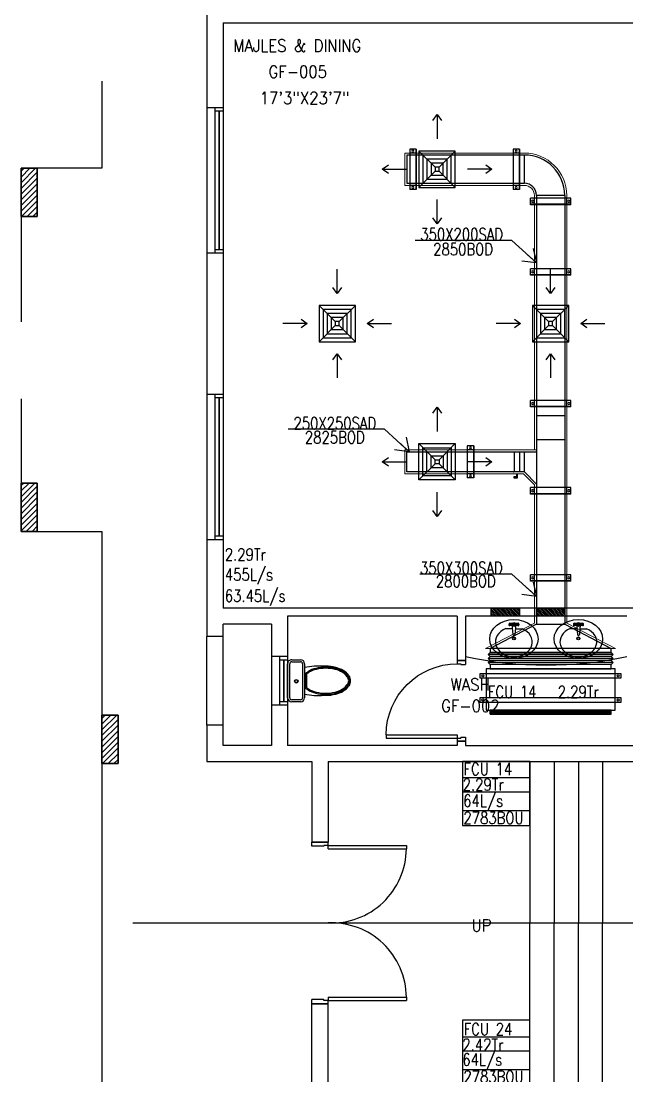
# Model space of a CAD drawing. Header units: millimetres. Extents: x -1288794 to 2153086, y -2701644 to -1335282.
# Drawn here: x 1095665 to 1103165, y -1493463 to -1480396 of the extents above; entities that cross this region are included whole.
import ezdxf

# ---------------------------------------------------------------- set-up
doc = ezdxf.new("R2010")
doc.units = ezdxf.units.MM
doc.header["$LTSCALE"] = 100
doc.linetypes.add('DASHED2', pattern=[9.525, 6.35, -3.175])
for name, color, linetype in [('A-ANNO-TEXT', 8, 'Continuous'), ('A-DOOR', 4, 'Continuous'), ('A-FLOR-OVHD', 4, 'DASHED2'), ('A-FLOR-PFIX', 8, 'Continuous'), ('A-FLOR-SPCL', 8, 'Continuous'), ('A-GLAZ', 5, 'Continuous'), ('A-WALL-FULL', 8, 'Continuous'), ('AC- VD', 5, 'Continuous'), ('AC-FD', 1, 'Continuous'), ('AC-SAD', 3, 'Continuous'), ('AC-SAD TEXT', 3, 'Continuous'), ('AC-WALL OPENING', 1, 'Continuous'), ('FCU-AC', 160, 'Continuous'), ('L1-E014-C22-VAC (08-08-2010)$0$ETA-AC-DAMPER', 4, 'Continuous'), ('M-HANGER', 30, 'Continuous'), ('RAD RIGHT', 1, 'Continuous'), ('S-COL- HACT.', 9, 'Continuous'), ('S-COL.', 8, 'Continuous'), ('SAD RIGHT', 3, 'Continuous')]:
    doc.layers.add(name, color=color, linetype=linetype)
doc.layers.add('INSULATION', color=1, linetype='Continuous', lineweight=5)
doc.styles.add('ROMANS', font='romans.shx', dxfattribs={"width": 0.8})
doc.styles.add('SIMPLEX', font='simplex.shx', dxfattribs={"width": 0.8})
doc.dimstyles.new('100 of DIM2', dxfattribs={"dimscale": 0, "dimtxt": 200, "dimasz": 150, "dimexe": 75, "dimexo": 200, "dimgap": 75, "dimtad": 1, "dimdec": 0, "dimrnd": 5, "dimzin": 0, "dimdsep": 46, "dimtxsty": 'ROMANS', "dimblk": 'ARCHTICK', "dimcen": 100, "dimclrd": 94, "dimclre": 94, "dimclrt": 2, "dimadec": 0, "dimazin": 0, "dimtfac": 1, "dimtdec": 0, "dimtofl": 0, "dimtmove": 2, "dimatfit": 3, "dimldrblk": 'OPEN90', "dimfxl": 75, "dimtolj": 1, "dimtzin": 0, "dimarcsym": 0})
pattern_1 = [(45, (2220020.086, -1109556.65), (-35.355339, 35.355339), [])]

# ---------------------------------------------------------------- blocks, each defined once
blk = doc.blocks.new('D-200-DOUBLE')
for p, q in [((40, 200), (40, 1170)), ((40, 1170), (80, 1170)), ((80, 200), (80, 1170)), ((1920, 200), (1920, 1170)), ((1920, 1170), (1960, 1170)), ((1960, 200), (1960, 1170)), ((80, 200), (0, 200)), ((0, 200), (0, 0)), ((40, 200), (40, 148)), ((40, 148), (50, 148)), ((50, 148), (50, 0)), ((1920, 200), (1960, 200)), ((1950, 148), (1950, 0)), ((1960, 148), (1950, 148)), ((2000, 200), (1960, 200)), ((1960, 200), (1960, 148)), ((2000, 200), (2000, 0)), ((50, 0), (0, 0)), ((2000, 0), (1950, 0))]:
    blk.add_line(p, q)
at = {"linetype": 'Continuous'}
for centre, start, end in [((73, 242), 357.4314, 89.5378), ((1927, 242), 90.4622, 182.5686)]:
    blk.add_arc(centre, 928, start, end, dxfattribs=at)
blk = doc.blocks.new('D-100-R1')
for p, q in [((-80, 980), (-80, 100)), ((-80, 980), (-40, 980)), ((-40, 980), (-40, 55)), ((-1000, 100), (-1000, 0)), ((-1000, 100), (-960, 100)), ((-960, 100), (-960, 55)), ((-960, 55), (-950, 55)), ((-950, 55), (-950, 0)), ((-80, 100), (0, 100)), ((-50, 55), (-50, 0)), ((-50, 55), (-40, 55)), ((-50, 0), (0, 0)), ((0, 100), (0, 0)), ((-1000, 0), (-950, 0))]:
    blk.add_line(p, q)
at = {"linetype": 'Continuous'}
blk.add_arc((-80, 100), 880, 90, 180, dxfattribs=at)
blk = doc.blocks.new('WC-1')
for p, q in [((-210, 0), (210, 0)), ((-260, -160), (-260, -50)), ((-235, -160), (-235, -50)), ((-210, -25), (210, -25)), ((235, -50), (235, -160)), ((260, -50), (260, -160)), ((210, -185), (-210, -185)), ((210, -210), (-210, -210)), ((91, -223), (-91, -223)), ((86, -235), (-86, -235))]:
    blk.add_line(p, q)
for radius in [22.1, 17.1]:
    blk.add_circle((-6, -107), radius)
for centre, radius, start, end in [((-210, -50), 50, 90, 180), ((-210, -50), 25, 90, 180), ((210, -50), 50, 360, 90), ((210, -50), 25, 360, 90), ((-210, -160), 50, 180, 270), ((-210, -160), 25, 180, 270), ((722, -383), 904, 168.9529, 184.0632), ((178, -428), 341, 149.8586, 166.4766), ((69, -365), 214, 138.4152, 149.8586), ((69, -365), 201, 139.9943, 149.8586), ((-69, -365), 201, 30.1414, 40.0057), ((-69, -365), 214, 30.1414, 41.5848), ((-178, -428), 341, 13.5234, 30.1414), ((210, -160), 25, 270, 360), ((210, -160), 50, 270, 360), ((352, -470), 520, 166.4766, 180), ((352, -470), 507, 166.4766, 180), ((178, -428), 328, 149.8586, 166.4766), ((-178, -428), 328, 13.5234, 30.1414), ((-352, -470), 507, 360, 13.5234), ((-352, -470), 520, 360, 13.5234), ((352, -470), 532, 177.5541, 180), ((352, -470), 532, 180, 193.5234), ((352, -470), 520, 180, 193.5234), ((352, -470), 507, 180, 193.5234), ((-352, -470), 507, 346.4766, 360), ((-352, -470), 520, 346.4766, 360), ((-352, -470), 532, 346.4766, 360), ((-352, -470), 532, 360, 2.4459), ((178, -512), 353, 193.5234, 210.1414), ((178, -512), 341, 193.5234, 210.1414), ((178, -512), 328, 193.5234, 210.1414), ((-178, -512), 328, 329.8586, 346.4766), ((-178, -512), 341, 329.8586, 346.4766), ((-178, -512), 353, 329.8586, 346.4766), ((69, -575), 226, 210.1414, 234.4972), ((69, -575), 214, 210.1414, 234.4972), ((69, -575), 201, 210.1414, 234.4972), ((0, -672), 108, 234.4972, 270), ((0, -672), 95.9, 234.4972, 270), ((0, -672), 83.4, 234.4972, 270), ((0, -672), 83.4, 270, 305.5028), ((0, -672), 95.9, 270, 305.5028), ((0, -672), 108, 270, 305.5028), ((-69, -575), 201, 305.5028, 329.8586), ((-69, -575), 214, 305.5028, 329.8586), ((-69, -575), 226, 305.5028, 329.8586)]:
    blk.add_arc(centre, radius, start, end)
at = {"linetype": 'Continuous', "ltscale": 50}
blk.add_arc((-722, -383), 904, 355.9368, 11.0471, dxfattribs=at)
blk = doc.blocks.new('W-180')
for p, q in [((1800, 100), (0, 100)), ((1800, 0), (0, 0)), ((40, 0), (40, 100)), ((1760, 100), (1760, 0))]:
    blk.add_line(p, q)
at = {"linetype": 'Continuous'}
for p, q in [((1760, 53), (40, 53)), ((1760, 47), (40, 47))]:
    blk.add_line(p, q, dxfattribs=at)
blk = doc.blocks.new('W-60')
for p, q in [((600, 100), (0, 100)), ((600, 0), (0, 0)), ((40, 0), (40, 100)), ((560, 100), (560, 0))]:
    blk.add_line(p, q)
at = {"linetype": 'Continuous'}
for p, q in [((560, 53), (40, 53)), ((560, 47), (40, 47))]:
    blk.add_line(p, q, dxfattribs=at)
blk = doc.blocks.new('LAV-2')
for p, q in [((-21, 393), (-55, 399)), ((-1, 363), (-1, 399)), ((53, 399), (20, 393)), ((-102, 330), (-23, 330)), ((-21, 369), (-55, 363)), ((-24, 385), (-49, 381)), ((-24, 377), (-49, 381)), ((-25, 381), (-13, 258)), ((-19, 381), (17, 381)), ((23, 381), (11, 257)), ((53, 363), (20, 369)), ((21, 329), (101, 329)), ((47, 381), (23, 385)), ((47, 381), (23, 376))]:
    blk.add_line(p, q)
for centre, radius in [((-1, 381), 24), ((-1, 381), 18), ((-1, 209), 18), ((-1, 209), 13.2)]:
    blk.add_circle(centre, radius)
blk.add_arc((-1, 257), 12, 179.8053, 359.8053)
for centre, major_axis, ratio in [((-1, 202), (-300, 1), 0.8), ((53, 381), (0.1, 18), 0.333333)]:
    blk.add_ellipse(centre, major_axis=major_axis, ratio=ratio)
at = {"extrusion": (0, 0, -1)}
blk.add_ellipse((-55, 381), major_axis=(0.1, 18), ratio=0.333333, dxfattribs=at)
blk.add_ellipse((-1, 166), major_axis=(-228, 1), ratio=0.8, start_param=5.174, end_param=10.533963)
for points, knots in [([(-55, 365), (-55, 366), (-55, 366), (-55, 366), (-55, 366), (-56, 367), (-56, 368), (-57, 370), (-57, 371), (-58, 374), (-58, 375), (-58, 379), (-58, 381), (-58, 386), (-58, 388), (-57, 392), (-57, 393), (-56, 394), (-56, 395), (-55, 396), (-55, 396), (-55, 396), (-55, 397), (-55, 397)], [3.378318, 3.378318, 3.378318, 3.378318, 3.519844, 3.519844, 3.66137, 3.66137, 3.925951, 3.925951, 4.190531, 4.190531, 4.455112, 4.455112, 4.86737, 4.86737, 5.279628, 5.279628, 5.565785, 5.565785, 5.785568, 5.785568, 5.957, 5.957, 6.04646, 6.04646, 6.04646, 6.04646]), ([(-55, 397), (-55, 397), (-54, 396), (-54, 396), (-54, 396), (-53, 395), (-53, 394), (-52, 392), (-52, 391), (-52, 388), (-51, 387), (-51, 383), (-51, 381), (-51, 376), (-52, 374), (-52, 370), (-53, 369), (-53, 368), (-54, 367), (-54, 366), (-54, 366), (-55, 366), (-55, 365), (-55, 365)], [0.236726, 0.236726, 0.236726, 0.236726, 0.378252, 0.378252, 0.519778, 0.519778, 0.784358, 0.784358, 1.048939, 1.048939, 1.313519, 1.313519, 1.725777, 1.725777, 2.138035, 2.138035, 2.424192, 2.424192, 2.643976, 2.643976, 2.815407, 2.815407, 2.904867, 2.904867, 2.904867, 2.904867]), ([(53, 396), (53, 396), (53, 396), (53, 396), (53, 395), (52, 394), (52, 394), (51, 392), (51, 390), (50, 388), (50, 386), (50, 383), (50, 380), (50, 376), (50, 373), (51, 370), (51, 369), (52, 367), (52, 367), (53, 366), (53, 365), (53, 365), (53, 365), (53, 365)], [0.236726, 0.236726, 0.236726, 0.236726, 0.378252, 0.378252, 0.519778, 0.519778, 0.784358, 0.784358, 1.048939, 1.048939, 1.313519, 1.313519, 1.725777, 1.725777, 2.138035, 2.138035, 2.424192, 2.424192, 2.643976, 2.643976, 2.815407, 2.815407, 2.904867, 2.904867, 2.904867, 2.904867]), ([(53, 365), (53, 365), (53, 365), (54, 366), (54, 366), (55, 367), (55, 368), (56, 370), (56, 371), (56, 373), (57, 375), (57, 379), (57, 381), (57, 386), (56, 388), (56, 391), (55, 392), (55, 394), (54, 395), (54, 396), (54, 396), (54, 396), (53, 396), (53, 396)], [3.378318, 3.378318, 3.378318, 3.378318, 3.519844, 3.519844, 3.66137, 3.66137, 3.925951, 3.925951, 4.190531, 4.190531, 4.455112, 4.455112, 4.86737, 4.86737, 5.279628, 5.279628, 5.565785, 5.565785, 5.785568, 5.785568, 5.957, 5.957, 6.04646, 6.04646, 6.04646, 6.04646])]:
    blk.add_open_spline(points, degree=3, knots=knots)
blk = doc.blocks.new('_ArchTick')
at = {"color": 0, "linetype": 'ByBlock', "const_width": 0.15}
blk.add_lwpolyline([(-0.5, -0.5), (0.5, 0.5)], dxfattribs=at)
blk = doc.blocks.new('fcu 2.5 tr')
h = blk.add_hatch()
h.set_pattern_fill('NET', color=3)
h.paths.add_polyline_path([(83172, -1587743), (81672, -1587743), (81672, -1587793), (83172, -1587793)])
at = {"layer": 'FCU-AC'}
for p, q in [((81672, -1587030), (81647, -1587055)), ((83197, -1587055), (81647, -1587055)), ((81672, -1587080), (81647, -1587055)), ((81672, -1587080), (81647, -1587105)), ((83197, -1587105), (81647, -1587105)), ((81672, -1587130), (81647, -1587105)), ((83172, -1587030), (81672, -1587030)), ((83172, -1587080), (81672, -1587080)), ((83172, -1587080), (81672, -1587080)), ((83197, -1587055), (83172, -1587030)), ((83197, -1587055), (83172, -1587080)), ((83197, -1587105), (83172, -1587080)), ((83197, -1587105), (83172, -1587130)), ((81672, -1587130), (81647, -1587155)), ((83197, -1587155), (81647, -1587155)), ((81672, -1587180), (81647, -1587155)), ((83172, -1587130), (81672, -1587130)), ((83172, -1587130), (81672, -1587130)), ((83197, -1587155), (83172, -1587130)), ((83197, -1587155), (83172, -1587180))]:
    blk.add_line(p, q, dxfattribs=at)
at = {"layer": 'FCU-AC', "color": 1}
for p, q in [((83172, -1586980), (81672, -1586980)), ((81672, -1586980), (81672, -1587030)), ((81672, -1587030), (83172, -1587030)), ((83172, -1587030), (83172, -1586980)), ((83172, -1587180), (81672, -1587180)), ((81672, -1587180), (81672, -1587230)), ((81672, -1587230), (83172, -1587230)), ((83172, -1587230), (83172, -1587180))]:
    blk.add_line(p, q, dxfattribs=at)
at = {"layer": 'FCU-AC'}
blk.add_lwpolyline([(81622, -1587743), (83222, -1587743), (83222, -1587230), (81622, -1587230)], close=True, dxfattribs=at)
at = {"layer": 'FCU-AC', "color": 6}
for points in [[(81547, -1587343), (83297, -1587343), (83297, -1587293), (81547, -1587293)], [(81547, -1587643), (83297, -1587643), (83297, -1587593), (81547, -1587593)]]:
    blk.add_lwpolyline(points, close=True, dxfattribs=at)
at = {"layer": 'FCU-AC', "color": 3}
blk.add_lwpolyline([(81672, -1587793), (83172, -1587793), (83172, -1587743), (81672, -1587743)], close=True, dxfattribs=at)
at = {"layer": 'FCU-AC', "color": 6}
for centre in [(81584, -1587318), (83259, -1587318), (81584, -1587618), (83259, -1587618)]:
    blk.add_circle(centre, 12.5, dxfattribs=at)
blk = doc.blocks.new('*U265')
at = {"layer": 'L1-E014-C22-VAC (08-08-2010)$0$ETA-AC-DAMPER', "color": 5}
for p, q in [((-33, 0), (-33, 250)), ((33, 0), (33, 250))]:
    blk.add_line(p, q, dxfattribs=at)
for points, const_width in [([(0, 0), (0, 264)], 1.5), ([(-91, 250), (91, 250)], 1.82), ([(-91, 0), (91, 0)], 1.82), ([(-48, 0), (-48, -20), (48, -20), (48, 0)], 1.5)]:
    blk.add_lwpolyline(points, dxfattribs=dict(at, const_width=const_width))
at = {"layer": 'L1-E014-C22-VAC (08-08-2010)$0$ETA-AC-DAMPER', "color": 5, "const_width": 1.82}
blk.add_lwpolyline([(75, 250), (75, 0), (-75, 0), (-75, 250)], close=True, dxfattribs=at)
at = {"layer": 'L1-E014-C22-VAC (08-08-2010)$0$ETA-AC-DAMPER', "color": 5}
blk.add_lwpolyline([(6, -20), (6, -62), (40, -62), (40, -72), (-6, -72), (-6, -20)], dxfattribs=at)
blk = doc.blocks.new('*U276')
at = {"linetype": 'Continuous'}
for p, q in [((-38, -221), (-38, 279)), ((42, 279), (-38, 279)), ((37, -221), (37, 279)), ((42, -221), (42, 279)), ((42, 229), (-38, 229)), ((42, -171), (-38, -171)), ((42, -221), (-38, -221))]:
    blk.add_line(p, q, dxfattribs=at)
for centre in [(0, 254), (0, -196)]:
    blk.add_circle(centre, 12.5, dxfattribs=at)
blk = doc.blocks.new('*U646')
at = {"linetype": 'Continuous'}
for p, q in [((-38, -221), (-38, 279)), ((42, 279), (-38, 279)), ((37, -221), (37, 279)), ((42, -221), (42, 279)), ((42, 229), (-38, 229)), ((42, -171), (-38, -171)), ((42, -221), (-38, -221))]:
    blk.add_line(p, q, dxfattribs=at)
for centre in [(0, 254), (0, -196)]:
    blk.add_circle(centre, 12.5, dxfattribs=at)
blk = doc.blocks.new('*U657')
at = {"linetype": 'Continuous'}
for p, q in [((-38, -210), (-38, 290)), ((42, 290), (-38, 290)), ((37, -210), (37, 290)), ((42, -210), (42, 290)), ((42, 240), (-38, 240)), ((42, -160), (-38, -160)), ((42, -210), (-38, -210))]:
    blk.add_line(p, q, dxfattribs=at)
for centre in [(0, 265), (0, -185)]:
    blk.add_circle(centre, 12.5, dxfattribs=at)
blk = doc.blocks.new('*U658')
at = {"linetype": 'Continuous'}
for p, q in [((-38, -204), (-38, 296)), ((42, 296), (-38, 296)), ((37, -204), (37, 296)), ((42, -204), (42, 296)), ((42, 246), (-38, 246)), ((42, -154), (-38, -154)), ((42, -204), (-38, -204))]:
    blk.add_line(p, q, dxfattribs=at)
for centre in [(0, 271), (0, -179)]:
    blk.add_circle(centre, 12.5, dxfattribs=at)
blk = doc.blocks.new('*U283')
at = {"linetype": 'Continuous'}
for p, q in [((-38, -159), (-38, 240)), ((42, 240), (-38, 240)), ((42, 190), (-38, 190)), ((37, -159), (37, 240)), ((42, -159), (42, 240)), ((42, -109), (-38, -109)), ((42, -159), (-38, -159))]:
    blk.add_line(p, q, dxfattribs=at)
for centre in [(0, 215), (0, -134)]:
    blk.add_circle(centre, 12.5, dxfattribs=at)
blk = doc.blocks.new('SD RIGHT')
at = {"layer": 'SAD RIGHT'}
for p, q in [((-225, 225), (-25, 25)), ((225, 225), (25, 25)), ((-25, -25), (-225, -225)), ((225, -225), (25, -25))]:
    blk.add_line(p, q, dxfattribs=at)
for points in [[(-225, -225), (225, -225), (225, 225), (-225, 225)], [(-175, -175), (175, -175), (175, 175), (-175, 175)], [(-125, -125), (125, -125), (125, 125), (-125, 125)], [(-75, -75), (75, -75), (75, 75), (-75, 75)], [(-25, -25), (25, -25), (25, 25), (-25, 25)]]:
    blk.add_lwpolyline(points, close=True, dxfattribs=at)
for points in [[(0, 678), (0, 375)], [(-678, 0), (-375, 0)], [(678, 0), (375, 0)], [(0, -678), (0, -375)]]:
    blk.add_leader(points, dimstyle='100 of DIM2', override={"dimscale": 1, "dimasz": 75, "dimtad": 0, "dimclrd": 256, "dimfxl": 0.2}, dxfattribs=at)
blk = doc.blocks.new('RAD RIGHT CENTER')
at = {"layer": 'RAD RIGHT'}
for p, q in [((-225, 225), (-25, 25)), ((225, 225), (25, 25)), ((-25, -25), (-225, -225)), ((25, -25), (225, -225))]:
    blk.add_line(p, q, dxfattribs=at)
for points in [[(-225, -225), (225, -225), (225, 225), (-225, 225)], [(-175, -175), (175, -175), (175, 175), (-175, 175)], [(-125, -125), (125, -125), (125, 125), (-125, 125)], [(-75, -75), (75, -75), (75, 75), (-75, 75)], [(-25, -25), (25, -25), (25, 25), (-25, 25)]]:
    blk.add_lwpolyline(points, close=True, dxfattribs=at)
for points in [[(0, 373), (0, 673)], [(-373, 0), (-673, 0)], [(373, 0), (673, 0)], [(0, -373), (0, -673)]]:
    blk.add_leader(points, dimstyle='100 of DIM2', override={"dimscale": 1, "dimasz": 75, "dimtad": 0, "dimclrd": 1, "dimfxl": 0.2}, dxfattribs=at)

msp = doc.modelspace()

# ---------------------------------------------------------------- hatches: boundary and pattern name
at = {"layer": 'AC-FD', "linetype": 'ByBlock'}
h = msp.add_hatch(dxfattribs=at)
h.set_pattern_fill('ANSI31', color=256, scale=5, angle=90, style=0)
h.set_pattern_definition([(135, (-489430.867, -1549708.635), (-11.22532015, -11.22532015), [])])
h.paths.add_polyline_path([(1102395.3, -1487768.6), (1102395.3, -1487668.6), (1102045.3, -1487668.6), (1102045.3, -1487768.6)])
at = {"layer": 'AC-WALL OPENING', "linetype": 'ByBlock'}
h = msp.add_hatch(dxfattribs=at)
h.set_pattern_fill('ANSI31', color=256, scale=5, angle=-90, style=0)
h.set_pattern_definition([(315, (2693135.58, -1425728.635), (11.22532015, 11.22532015), [])])
h.paths.add_polyline_path([(1101485.6, -1487668.6), (1101485.6, -1487768.6), (1101835.6, -1487768.6), (1101835.6, -1487668.6)])
at = {"layer": 'S-COL- HACT.', "linetype": 'Continuous', "ltscale": 3}
h = msp.add_hatch(dxfattribs=at)
h.set_pattern_fill('ANSI31', color=256, scale=400, style=0)
h.set_pattern_definition(pattern_1)
h.paths.add_polyline_path([(1095664.9, -1482218.6), (1095664.9, -1482818.6), (1095864.9, -1482818.6), (1095864.9, -1482218.6)])
h = msp.add_hatch(dxfattribs=at)
h.set_pattern_fill('ANSI31', color=256, scale=400, style=0)
h.set_pattern_definition(pattern_1)
h.paths.add_polyline_path([(1095664.9, -1486118.6), (1095664.9, -1486718.6), (1095864.9, -1486718.6), (1095864.9, -1486118.6)])
h = msp.add_hatch(dxfattribs=at)
h.set_pattern_fill('ANSI31', color=256, scale=400, style=0)
h.set_pattern_definition(pattern_1)
h.paths.add_polyline_path([(1096664.9, -1488993.6), (1096664.9, -1489593.6), (1096864.9, -1489593.6), (1096864.9, -1488993.6)])

# ---------------------------------------------------------------- linework, layer by layer
at = {"layer": 'A-FLOR-OVHD', "linetype": 'Continuous', "ltscale": 3}
for p, q in [((1095664.9, -1486718.6), (1096664.9, -1486718.6)), ((1095664.9, -1486718.6), (1096664.9, -1486718.6)), ((1096664.9, -1486718.6), (1096664.9, -1496418.6)), ((1096664.9, -1486718.6), (1096664.9, -1496418.6))]:
    msp.add_line(p, q, dxfattribs=at)
at = {"layer": 'A-FLOR-OVHD', "ltscale": 3}
msp.add_lwpolyline([(1119264.9, -1472568.6), (1110864.9, -1472568.6), (1110864.9, -1473868.6), (1109564.9, -1473868.6), (1109564.9, -1472568.6), (1105264.9, -1472568.6), (1105264.9, -1472968.6), (1103564.9, -1472968.6), (1103564.9, -1472568.6), (1096664.9, -1472568.6), (1096664.9, -1482218.6), (1095664.9, -1482218.6), (1095664.9, -1486718.6)], dxfattribs=at)
at = {"layer": 'A-FLOR-SPCL', "ltscale": 3}
for p, q in [((1101964.9, -1489568.6), (1101964.9, -1491568.6)), ((1102264.9, -1489568.6), (1102264.9, -1491568.6)), ((1102564.9, -1489568.6), (1102564.9, -1491568.6)), ((1102864.9, -1489568.6), (1102864.9, -1491568.6)), ((1101964.9, -1493568.6), (1101964.9, -1491568.6)), ((1102264.9, -1493568.6), (1102264.9, -1491568.6)), ((1102564.9, -1493568.6), (1102564.9, -1491568.6)), ((1102864.9, -1493568.6), (1102864.9, -1491568.6))]:
    msp.add_line(p, q, dxfattribs=at)
msp.add_arc((1102164.9, -1483551.9), 4821.5, 258.02979, 281.97021, dxfattribs=at)
at = {"layer": 'A-GLAZ', "ltscale": 3}
for p, q in [((1097964.9, -1481468.6), (1097964.9, -1483268.6)), ((1097964.9, -1485018.6), (1097964.9, -1486818.6)), ((1097964.9, -1489118.6), (1097964.9, -1488018.6)), ((1098164.9, -1489118.6), (1098164.9, -1488018.6)), ((1098764.9, -1488268.6), (1098764.9, -1488868.6))]:
    msp.add_line(p, q, dxfattribs=at)
at = {"layer": 'A-WALL-FULL', "ltscale": 3}
for p, q in [((1097964.9, -1480218.6), (1097964.9, -1481468.6)), ((1098164.9, -1480418.6), (1103464.9, -1480418.6)), ((1098164.9, -1480418.6), (1098164.9, -1481468.6)), ((1097964.9, -1481468.6), (1098164.9, -1481468.6)), ((1097964.9, -1481468.6), (1098164.9, -1481468.6)), ((1095864.9, -1482218.6), (1095664.9, -1482218.6)), ((1095664.9, -1482218.6), (1095664.9, -1482818.6, 0)), ((1095864.9, -1482818.6), (1095864.9, -1482218.6)), ((1095664.9, -1482818.6, 0), (1095864.9, -1482818.6)), ((1097964.9, -1483268.6), (1098164.9, -1483268.6)), ((1097964.9, -1483268.6), (1097964.9, -1485018.6)), ((1098164.9, -1483268.6), (1098164.9, -1485018.6)), ((1097964.9, -1485018.6), (1098164.9, -1485018.6)), ((1095864.9, -1486118.6, 0), (1095664.9, -1486118.6, 0)), ((1095664.9, -1486118.6, 0), (1095664.9, -1486718.6)), ((1095864.9, -1486718.6, 0), (1095864.9, -1486118.6, 0)), ((1095664.9, -1486718.6), (1095864.9, -1486718.6, 0)), ((1097964.9, -1486818.6), (1097964.9, -1488018.6)), ((1097964.9, -1486818.6), (1098164.9, -1486818.6)), ((1098164.9, -1486818.6), (1098164.9, -1487668.6)), ((1103464.9, -1487668.6), (1098164.9, -1487668.6)), ((1098964.9, -1487768.6), (1098964.9, -1488268.6)), ((1101064.9, -1487768.6), (1098964.9, -1487768.6)), ((1101064.9, -1487768.6), (1101064.9, -1488318.6)), ((1101164.9, -1487768.6), (1101164.9, -1488318.6)), ((1103164.9, -1487768.6), (1101164.9, -1487768.6)), ((1098764.9, -1487868.6), (1098164.9, -1487868.6)), ((1098164.9, -1488018.6), (1098164.9, -1487868.6)), ((1098764.9, -1487868.6), (1098764.9, -1488268.6)), ((1098164.9, -1488018.6), (1097964.9, -1488018.6)), ((1098964.9, -1488268.6), (1098764.9, -1488268.6)), ((1101164.9, -1488318.6), (1101064.9, -1488318.6)), ((1098964.9, -1488868.6), (1098764.9, -1488868.6)), ((1098764.9, -1488868.6), (1098764.9, -1489368.6)), ((1098964.9, -1488868.6), (1098964.9, -1489368.6)), ((1096664.9, -1489593.6), (1096664.9, -1488993.6)), ((1096664.9, -1488993.6), (1096864.9, -1488993.6)), ((1096864.9, -1488993.6), (1096864.9, -1489593.6)), ((1098164.9, -1489118.6), (1097964.9, -1489118.6)), ((1097964.9, -1489118.6), (1097964.9, -1489568.6)), ((1098164.9, -1489368.6), (1098164.9, -1489118.6)), ((1098764.9, -1489368.6), (1098164.9, -1489368.6)), ((1101064.9, -1489368.6), (1098964.9, -1489368.6)), ((1101164.9, -1489318.6), (1101064.9, -1489318.6)), ((1101064.9, -1489318.6), (1101064.9, -1489368.6)), ((1101164.9, -1489318.6), (1101164.9, -1489368.6)), ((1101164.9, -1489368.6), (1103464.9, -1489368.6)), ((1096864.9, -1489593.6, 0), (1096664.9, -1489593.6)), ((1097964.9, -1489568.6), (1099264.9, -1489568.6)), ((1099264.9, -1489568.6), (1099264.9, -1490568.6)), ((1099464.9, -1489568.6), (1105714.9, -1489568.6)), ((1099464.9, -1489568.6), (1099464.9, -1490568.6)), ((1099264.9, -1490568.6), (1099464.9, -1490568.6)), ((1097048.8, -1491568.6), (1123464.9, -1491568.6)), ((1099264.9, -1493568.6), (1099264.9, -1492568.6)), ((1099264.9, -1492568.6), (1099464.9, -1492568.6)), ((1099264.9, -1493568.6), (1099264.9, -1492568.6)), ((1099264.9, -1492568.6), (1099464.9, -1492568.6)), ((1099464.9, -1493568.6), (1099464.9, -1492568.6)), ((1099464.9, -1493568.6), (1099464.9, -1492568.6))]:
    msp.add_line(p, q, dxfattribs=at)
at = {"layer": 'A-WALL-FULL', "linetype": 'Continuous', "ltscale": 3}
msp.add_lwpolyline([(1095664.9, -1482218.6), (1095864.9, -1482218.6), (1095864.9, -1482818.6), (1095664.9, -1482818.6)], close=True, dxfattribs=at)
at = {"layer": 'A-WALL-FULL', "linetype": 'Continuous', "ltscale": 3, "elevation": 0}
msp.add_lwpolyline([(1095664.9, -1486118.6), (1095864.9, -1486118.6), (1095864.9, -1486718.6), (1095664.9, -1486718.6)], close=True, dxfattribs=at)
at = {"layer": 'AC-FD', "linetype": 'ByBlock'}
msp.add_lwpolyline([(1102045.3, -1487768.6), (1102045.3, -1487668.6), (1102395.3, -1487668.6), (1102395.3, -1487768.6)], close=True, dxfattribs=at)
at = {"layer": 'AC-SAD'}
for p, q in [((1101895.3, -1482056.1), (1100439.9, -1482056.1)), ((1100439.9, -1482056.1), (1100439.9, -1482406.1)), ((1101895.3, -1482406.1), (1101895.3, -1482056.1)), ((1100439.9, -1482406.1), (1101895.3, -1482406.1)), ((1102395.3, -1482556.1, 0), (1102045.3, -1482556.1)), ((1102045.3, -1482556.1), (1102045.3, -1487868.6)), ((1102395.3, -1482556.1), (1102395.3, -1487868.6)), ((1102045.3, -1485281.1), (1102395.3, -1485281.1)), ((1102045.3, -1485581.1), (1102395.3, -1485581.1)), ((1100439.9, -1485981.1), (1100439.9, -1485731.1)), ((1100439.9, -1485731.1), (1102045.3, -1485731.1)), ((1101895.3, -1485981.1), (1101895.3, -1485731.1)), ((1101895.3, -1485981.1), (1100439.9, -1485981.1)), ((1102045.3, -1486131.1), (1101895.3, -1485981.1)), ((1102045.3, -1487868.6), (1101470.3, -1488168.6)), ((1102045.3, -1487868.6), (1102395.3, -1487868.6)), ((1102395.3, -1487868.6), (1102970.3, -1488168.6))]:
    msp.add_line(p, q, dxfattribs=at)
for radius in [500, 150]:
    msp.add_arc((1101895.3, -1482556.1), radius, 0, 90, dxfattribs=at)
at = {"layer": 'AC-SAD TEXT'}
for p, q in [((1101127.8, -1489765.1), (1101964.9, -1489765.1)), ((1101127.8, -1489945.9), (1101964.9, -1489945.9)), ((1101127.8, -1490177.1), (1101964.9, -1490177.1)), ((1101127.8, -1492978.2), (1101964.9, -1492978.2)), ((1101127.8, -1493152.9), (1101964.9, -1493152.9)), ((1101127.8, -1493384.1), (1101964.9, -1493384.1))]:
    msp.add_line(p, q, dxfattribs=at)
for points in [[(1101127.8, -1490361.6), (1101964.9, -1490361.6), (1101964.9, -1489568.6), (1101127.8, -1489568.6)], [(1101127.8, -1493568.6), (1101964.9, -1493568.6), (1101964.9, -1492773.2), (1101127.8, -1492773.2)]]:
    msp.add_lwpolyline(points, close=True, dxfattribs=at)
at = {"layer": 'AC-WALL OPENING', "linetype": 'ByBlock'}
msp.add_lwpolyline([(1101835.6, -1487668.6), (1101835.6, -1487768.6), (1101485.6, -1487768.6), (1101485.6, -1487668.6)], close=True, dxfattribs=at)
at = {"layer": 'INSULATION'}
for p, q in [((1101895.3, -1482031.1), (1100414.9, -1482031.1)), ((1100414.9, -1482031.1), (1100414.9, -1482431.1)), ((1100414.9, -1482431.1), (1101895.3, -1482431.1)), ((1102020.3, -1482556.1), (1102020.3, -1485706.1)), ((1102420.3, -1482556.1), (1102420.3, -1487853.5)), ((1100414.9, -1486006.1), (1100414.9, -1485706.1)), ((1100414.9, -1485706.1), (1102045.3, -1485706.1)), ((1101885, -1486006.1), (1100414.9, -1486006.1)), ((1102020.3, -1486141.5), (1101885, -1486006.1)), ((1102020.3, -1487853.5), (1102020.3, -1486141.5)), ((1101416.3, -1488168.6), (1102020.3, -1487853.5)), ((1102420.3, -1487853.5), (1103024.4, -1488168.6)), ((1101470.3, -1488168.6), (1101416.3, -1488168.6)), ((1103024.4, -1488168.6), (1102970.3, -1488168.6))]:
    msp.add_line(p, q, dxfattribs=at)
for radius in [525, 125]:
    msp.add_arc((1101895.3, -1482556.1), radius, 0, 90, dxfattribs=at)
at = {"layer": 'S-COL.', "linetype": 'Continuous', "ltscale": 3}
for points in [[(1095664.9, -1482218.6), (1095664.9, -1482818.6), (1095864.9, -1482818.6), (1095864.9, -1482218.6)], [(1095664.9, -1482218.6), (1095664.9, -1482818.6), (1095864.9, -1482818.6), (1095864.9, -1482218.6)], [(1095664.9, -1482218.6), (1095664.9, -1482818.6), (1095864.9, -1482818.6), (1095864.9, -1482218.6)], [(1096664.9, -1488993.6), (1096664.9, -1489593.6), (1096864.9, -1489593.6), (1096864.9, -1488993.6)], [(1096664.9, -1488993.6), (1096664.9, -1489593.6), (1096864.9, -1489593.6), (1096864.9, -1488993.6)], [(1096664.9, -1488993.6), (1096664.9, -1489593.6), (1096864.9, -1489593.6), (1096864.9, -1488993.6)]]:
    msp.add_lwpolyline(points, close=True, dxfattribs=at)
at = {"layer": 'S-COL.', "linetype": 'Continuous', "ltscale": 3, "elevation": 0}
msp.add_lwpolyline([(1095664.9, -1486118.6), (1095664.9, -1486718.6), (1095864.9, -1486718.6), (1095864.9, -1486118.6)], close=True, dxfattribs=at)
msp.add_lwpolyline([(1095664.9, -1486118.6), (1095664.9, -1486718.6), (1095864.9, -1486718.6), (1095864.9, -1486118.6)], close=True, dxfattribs=at)
msp.add_lwpolyline([(1095664.9, -1486118.6), (1095664.9, -1486718.6), (1095864.9, -1486718.6), (1095864.9, -1486118.6)], close=True, dxfattribs=at)

# ---------------------------------------------------------------- block references
at = {"layer": 'A-DOOR', "ltscale": 3, "xscale": -1, "rotation": 90}
msp.add_blockref('D-100-R1', (1101164.9, -1489318.6), dxfattribs=at)
at = {"layer": 'A-DOOR', "ltscale": 3, "rotation": 270}
msp.add_blockref('D-200-DOUBLE', (1099264.9, -1490568.6), dxfattribs=at)
at = {"layer": 'A-FLOR-PFIX', "ltscale": 3}
for p in [(1101767, -1488252.4), (1102565.4, -1488252.4)]:
    msp.add_blockref('LAV-2', p, dxfattribs=at)
at = {"layer": 'A-FLOR-PFIX', "ltscale": 3, "rotation": 90}
msp.add_blockref('WC-1', (1098964.9, -1488568.6), dxfattribs=at)
at = {"layer": 'A-GLAZ', "ltscale": 3, "rotation": 90}
for name, p in [('W-180', (1098164.9, -1483268.6)), ('W-180', (1098164.9, -1486818.6)), ('W-60', (1098964.9, -1488868.6))]:
    msp.add_blockref(name, p, dxfattribs=at)
at = {"layer": 'AC- VD', "xscale": -1}
msp.add_blockref('*U265', (1101804.6, -1485981.1), dxfattribs=at)
at = {"layer": 'FCU-AC', "color": 3}
msp.add_blockref('fcu 2.5 tr', (1019798.8, 98811.4), dxfattribs=at)
at = {"layer": 'M-HANGER', "xscale": -1}
for name, p, rotation in [('*U658', (1100514.2, -1482185.1), 180), ('*U657', (1101794.2, -1482191.4), 180), ('*U276', (1102249.5, -1482628.7), 90), ('*U276', (1102249.5, -1483503.4), 90), ('*U646', (1102249.5, -1485133.7), 90), ('*U283', (1101227.4, -1485815.9), 180), ('*U276', (1102249.5, -1486213.7), 90), ('*U276', (1102249.5, -1487293.7), 90)]:
    msp.add_blockref(name, p, dxfattribs=dict(at, rotation=rotation))
at = {"layer": 'RAD RIGHT'}
for p in [(1099578.2, -1484143.6), (1102220.3, -1484143.6)]:
    msp.add_blockref('RAD RIGHT CENTER', p, dxfattribs=at)
at = {"layer": 'SAD RIGHT'}
msp.add_blockref('SD RIGHT', (1100814.9, -1482231.1), dxfattribs=at)
at = {"layer": 'SAD RIGHT', "xscale": -1, "rotation": 180}
msp.add_blockref('SD RIGHT', (1100814.9, -1485856.1), dxfattribs=at)

# ---------------------------------------------------------------- texts
at = {"layer": 'A-ANNO-TEXT', "style": 'ROMANS', "width": 0.9}
for s, p in [('MAJLES & DINING', (1098291.7, -1480775.4)), ('GF-005', (1098728.7, -1481098.7)), ('17\'3"X23\'7"', (1098618.5, -1481423.9)), ('WASH', (1100982, -1488689.9)), ('GF-002', (1100866.1, -1488954.5)), ('UP', (1101240.7, -1491673.9))]:
    msp.add_text(s, height=150, dxfattribs=at).set_placement(p)
at = {"layer": 'AC-SAD TEXT', "style": 'SIMPLEX', "width": 0.8}
for s, p in [('350X200SAD', (1100607, -1483113)), ('2850BOD', (1100766.2, -1483297.8)), ('250X250SAD', (1099036.7, -1485452.6)), ('2825BOD', (1099178.3, -1485627.4)), ('2.29Tr', (1098187.3, -1487079.8)), ('350X300SAD', (1100603.4, -1487245.9)), ('455L/s', (1098187.3, -1487327.7)), ('2800BOD', (1100800.1, -1487409.6)), ('63.45L/s', (1098187.3, -1487590.8)), ('FCU 14', (1101443.9, -1488781.6)), ('2.29Tr', (1102308.1, -1488781.6)), ('FCU 14', (1101142.9, -1489737)), ('2.29Tr', (1101131.9, -1489929.5)), ('64L/s', (1101138.3, -1490129.3)), ('2783BOU', (1101141, -1490341.7)), ('FCU 24', (1101145.1, -1492959.2)), ('2.42Tr', (1101127.8, -1493152.9)), ('64L/s', (1101127.8, -1493336.3)), ('2783BOU', (1101141, -1493548.7))]:
    msp.add_text(s, height=150, dxfattribs=at).set_placement(p)

# ---------------------------------------------------------------- leaders
at = {"layer": 'AC-SAD TEXT'}
for points in [[(1102045.3, -1483391.5), (1101740.2, -1483113), (1100544.2, -1483113)], [(1100471, -1485731.1), (1100165.8, -1485452.6), (1098972.5, -1485452.6)], [(1102045.4, -1487524.4), (1101740.2, -1487245.9), (1100603.4, -1487245.9)]]:
    msp.add_leader(points, dimstyle='100 of DIM2', override={"dimscale": 1, "dimtad": 0, "dimfxl": 0.2}, dxfattribs=at)

doc.saveas('drawing.dxf')
